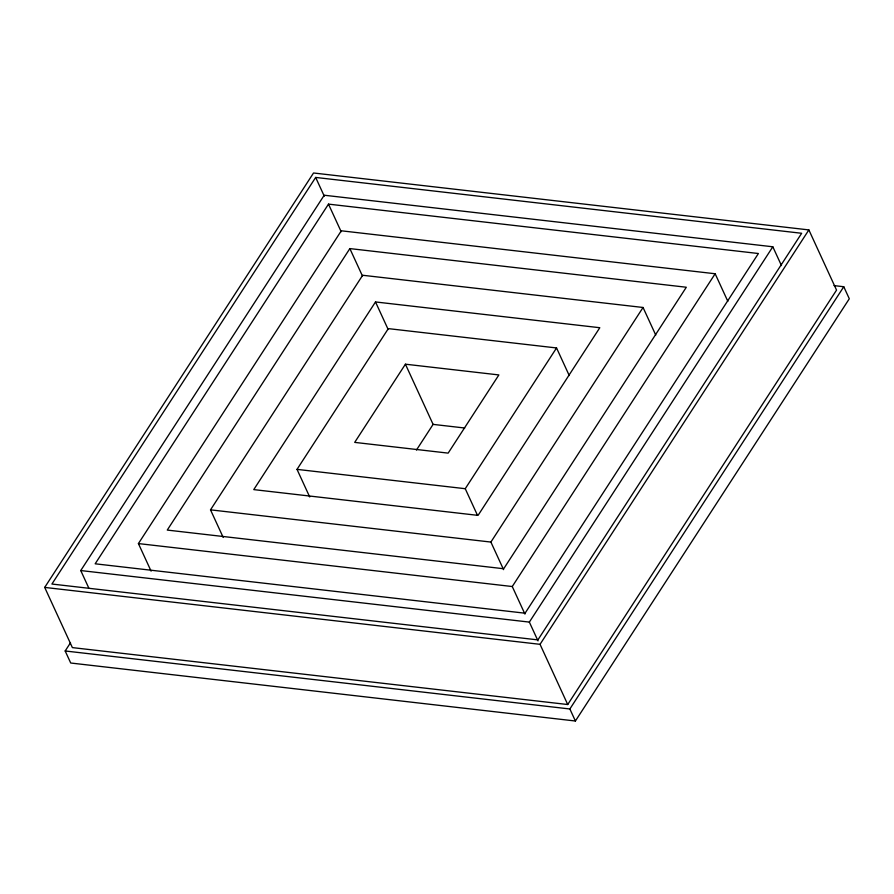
<?xml version="1.0" encoding="UTF-8"?>
<svg xmlns="http://www.w3.org/2000/svg" width="894" height="894" viewBox="0 0 894 894"><rect width="100%" height="100%" fill="white"/><g stroke="black" fill="none" stroke-linecap="round" stroke-linejoin="round"><path stroke-width="1.34" d="M44.7 587.414L313.526 172.989L808.869 229.914L836.549 290.103L567.724 704.528L72.38 647.602L44.7 587.414L540.043 644.328L567.724 704.528M315.66 177.437L51.908 584.039L537.909 639.892L801.661 233.278L315.66 177.437L324.31 196.244M88.819 588.107L80.751 570.551L324.209 195.227L772.818 246.778L781.479 265.585M328.489 204.123L95.166 563.801L525.08 613.206L758.403 253.516L328.489 204.123L341.173 231.702M834.057 285.611L843.768 286.728L849.3 298.764L575.401 721.011L70.715 663.013L65.173 650.977L70.492 642.786M151.108 571.154L138.414 543.574L341.307 230.797L715.155 273.754L727.839 301.345M349.856 248.588L167.256 530.075L503.713 568.74L686.313 287.242L349.856 248.588L362.539 276.168M223.198 537.428L210.515 509.848L362.673 275.263L643.054 307.48L655.749 335.071M375.502 301.948L253.762 489.61L478.066 515.38L599.807 327.718L375.502 301.948L388.186 329.528M309.704 496.963L297.02 469.372L388.32 328.623L556.549 347.956L569.243 375.536M405.418 364.193L354.694 442.385L448.151 453.124L498.874 374.932L405.418 364.193L433.098 424.382L416.448 450.062M477.362 515.033L465.249 488.705L556.549 347.956M503.579 569.646L490.895 542.066L643.054 307.48M524.957 614.111L512.262 586.531L715.155 273.754M538.009 640.909L529.36 622.101L772.818 246.778M540.043 644.328L808.869 229.914M575.401 721.011L569.869 708.976L843.768 286.728M433.098 424.382L464.712 428.014M297.02 469.372L465.249 488.705M210.515 509.848L490.895 542.066M138.414 543.574L512.262 586.531M80.751 570.551L529.36 622.101M65.173 650.977L569.869 708.976"/></g></svg>
